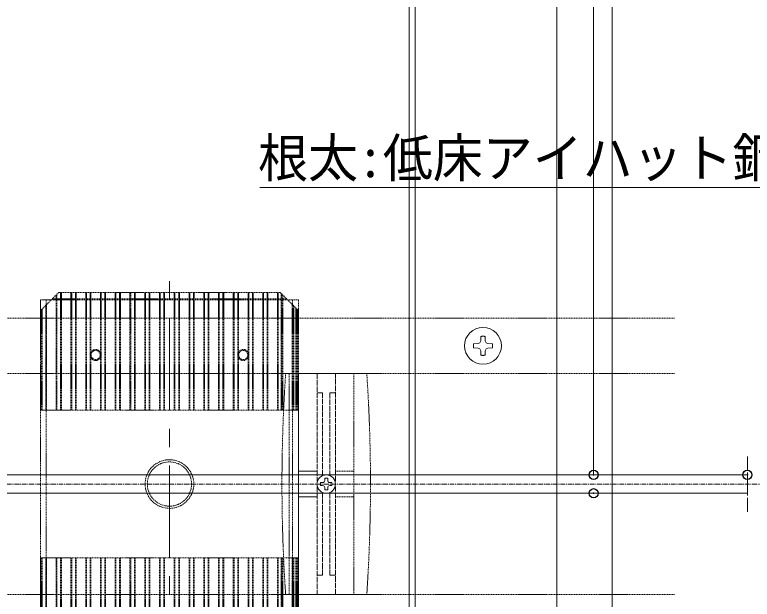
# Model space of a CAD drawing. Units: millimetres, scale not verified. Extents: x -4750 to 4750, y -3000 to 3000.
# Drawn here: x -2364.1 to -2164.2, y -1639.6 to -1481 of the extents above; entities that cross this region are included whole.
import ezdxf
from ezdxf.enums import TextEntityAlignment as Align

# ---------------------------------------------------------------- set-up
doc = ezdxf.new("R2010")
doc.units = ezdxf.units.MM
doc.header["$LTSCALE"] = 5
doc.header["$PDMODE"] = 32
doc.header["$PDSIZE"] = 2.5
for name, pattern in [('CHAIN1', [8, 5, -1, 1, -1]), ('DASHED1', [1.8, 1.2, -0.6]), ('LONG_DASHED1', [7, 6, -1])]:
    doc.linetypes.add(name, pattern=pattern)
for name, color, linetype, lineweight in [('0-0_デッキ', 7, 'Continuous', 9), ('0-1_束', 7, 'Continuous', 9), ('0-2_根太', 7, 'Continuous', 9), ('0-3_一般', 7, 'Continuous', 9), ('0-4_0', 7, 'Continuous', 9), ('0-6_文字', 7, 'Continuous', 9), ('0-7_寸法', 7, 'Continuous', 9), ('0-8_ビス', 7, 'Continuous', 9), ('0-A_WQCS', 7, 'Continuous', 9)]:
    doc.layers.add(name, color=color, linetype=linetype, lineweight=lineweight)
doc.layers.add('0-9_Defpoints', color=7, linetype='Continuous')
doc.styles.add('ＭＳ ゴシック', font='')
doc.styles.get('ＭＳ ゴシック').set_extended_font_data('MS Gothic')

# ---------------------------------------------------------------- blocks, each defined once
blk = doc.blocks.new('グループ-315-1')
at = {"layer": '0-2_根太', "linetype": 'DASHED1'}
for p, q in [((-19044, -49813.2), (-14306.3, -49813.2)), ((-19044, -50113.2), (-14306.3, -50113.2)), ((-19044, -51313.2), (-14306.3, -51313.2))]:
    blk.add_line(p, q, dxfattribs=at)
at = {"layer": '0-2_根太', "linetype": 'CHAIN1'}
blk.add_line((-19524.5, -50713.2), (-2524.5, -50713.2), dxfattribs=at)
blk = doc.blocks.new('グループ-25-1')
at = {"layer": '0-A_WQCS'}
blk.add_line((8, -19.6), (8, -31.2), dxfattribs=at)
for points in [[(-19.6, -8), (-31.2, -8), (-31.2, 8), (-19.6, 8)], [(-8, 19.6), (-8, 31.3), (8, 31.3), (8, 19.6)], [(19.6, 8), (31.3, 8), (31.3, -8), (19.6, -8)], [(8, -31.2), (-8, -31.2), (-8, -19.6)]]:
    blk.add_lwpolyline(points, dxfattribs=at)
blk.add_circle((0, 0), 50, dxfattribs=at)
for centre, start, end in [((-19.6, 19.6), 270, 0), ((19.6, 19.6), 180, 270), ((-19.6, -19.6), 0, 90), ((19.6, -19.6), 90, 180)]:
    blk.add_arc(centre, 11.6, start, end, dxfattribs=at)
blk = doc.blocks.new('グループ-26-1')
at = {"layer": '0-A_WQCS'}
blk.add_blockref('グループ-25-1', (0, 0), dxfattribs=at)
blk = doc.blocks.new('グループ-27-1')
at = {"layer": '0-A_WQCS', "linetype": 'DASHED1'}
for p, q in [((220, 600), (-220, 600)), ((-149.8, 600), (-149.8, -600)), ((149.8, -600), (149.8, 600)), ((-200, 596.7), (-200, -596.7)), ((-49.8, 70), (-149.8, 70)), ((49.8, 70), (149.8, 70)), ((-49.8, -70), (-149.8, -70)), ((49.8, -70), (149.8, -70)), ((220, -600), (-220, -600))]:
    blk.add_line(p, q, dxfattribs=at)
at = {"layer": '0-A_WQCS', "linetype": 'LONG_DASHED1'}
for p, q in [((-49.8, 600), (-49.8, 14.9)), ((49.8, 14.9), (49.8, 600)), ((-49.8, 494.2), (-20, 494.2)), ((-20, 48), (-20, 494.2)), ((20, 494.2), (20, 48)), ((20, 494.2), (49.8, 494.2)), ((-49.8, -14.9), (-49.8, -600)), ((49.8, -600), (49.8, -14.9)), ((-20, -494.2), (-20, -48)), ((20, -48), (20, -494.2)), ((-20, -494.2), (-49.8, -494.2)), ((49.8, -494.2), (20, -494.2))]:
    blk.add_line(p, q, dxfattribs=at)
at = {"layer": '0-A_WQCS'}
for p, q in [((-49.8, 600), (50.2, 600)), ((50.2, -600), (-49.8, -600))]:
    blk.add_line(p, q, dxfattribs=at)
at = {"layer": '0-A_WQCS', "linetype": 'DASHED1'}
for centre, start, end in [((8770, 0), 176.1817, 183.8183), ((-8770, 0), 0, 3.8183), ((-8770, 0), 356.1817, 0)]:
    blk.add_arc(centre, 9010, start, end, dxfattribs=at)
at = {"layer": '0-A_WQCS'}
blk.add_blockref('グループ-26-1', (0, 0), dxfattribs=at)
blk = doc.blocks.new('グループ-28-1')
at = {"layer": '0-A_WQCS'}
blk.add_blockref('グループ-27-1', (0, 0), dxfattribs=at)
blk = doc.blocks.new('WQCS2016平')
at = {"layer": '0-A_WQCS'}
blk.add_blockref('グループ-28-1', (0, 0), dxfattribs=at)
blk = doc.blocks.new('グループ-325-1')
at = {"layer": '0-1_束', "linetype": 'DASHED1'}
for p, q in [((-17744, -51113.2), (-16344, -51113.2)), ((-17744, -51653.2), (-17744, -51113.2)), ((-17738, -51113.2), (-17738, -51659.2)), ((-17734, -51113.2), (-17734, -51663.2)), ((-17714, -51683.2), (-17714, -51113.2)), ((-17710, -51687.2), (-17710, -51113.2)), ((-17658, -51739.2), (-17658, -51113.2)), ((-17654, -51113.2), (-17654, -51743.2)), ((-17634, -51753.2), (-17634, -51113.2)), ((-17630, -51753.2), (-17630, -51113.2)), ((-17578, -51753.2), (-17578, -51113.2)), ((-17574, -51753.2), (-17574, -51113.2)), ((-17554, -51753.2), (-17554, -51113.2)), ((-17550, -51753.2), (-17550, -51113.2)), ((-17498, -51753.2), (-17498, -51113.2)), ((-17494, -51753.2), (-17494, -51113.2)), ((-17474, -51753.2), (-17474, -51113.2)), ((-17470, -51753.2), (-17470, -51113.2)), ((-17418, -51753.2), (-17418, -51113.2)), ((-17414, -51753.2), (-17414, -51113.2)), ((-17394, -51753.2), (-17394, -51113.2)), ((-17390, -51753.2), (-17390, -51113.2)), ((-17338, -51753.2), (-17338, -51113.2)), ((-17334, -51753.2), (-17334, -51113.2)), ((-17314, -51753.2), (-17314, -51113.2)), ((-17310, -51753.2), (-17310, -51113.2)), ((-17258, -51753.2), (-17258, -51113.2)), ((-17254, -51113.2), (-17254, -51753.2)), ((-17234, -51753.2), (-17234, -51113.2)), ((-17230, -51753.2), (-17230, -51113.2)), ((-17178, -51753.2), (-17178, -51113.2)), ((-17174, -51753.2), (-17174, -51113.2)), ((-17154, -51753.2), (-17154, -51113.2)), ((-17150, -51753.2), (-17150, -51113.2)), ((-17098, -51753.2), (-17098, -51113.2)), ((-17094, -51753.2), (-17094, -51113.2)), ((-17074, -51753.2), (-17074, -51113.2)), ((-17070, -51753.2), (-17070, -51113.2)), ((-17018, -51753.2), (-17018, -51113.2)), ((-17014, -51753.2), (-17014, -51113.2)), ((-16994, -51753.2), (-16994, -51113.2)), ((-16990, -51753.2), (-16990, -51113.2)), ((-16938, -51753.2), (-16938, -51113.2)), ((-16934, -51753.2), (-16934, -51113.2)), ((-16914, -51753.2), (-16914, -51113.2)), ((-16910, -51753.2), (-16910, -51113.2)), ((-16858, -51753.2), (-16858, -51113.2)), ((-16854, -51753.2), (-16854, -51113.2)), ((-16834, -51753.2), (-16834, -51113.2)), ((-16830, -51753.2), (-16830, -51113.2)), ((-16778, -51753.2), (-16778, -51113.2)), ((-16774, -51753.2), (-16774, -51113.2)), ((-16754, -51753.2), (-16754, -51113.2)), ((-16750, -51753.2), (-16750, -51113.2)), ((-16698, -51753.2), (-16698, -51113.2)), ((-16694, -51753.2), (-16694, -51113.2)), ((-16674, -51753.2), (-16674, -51113.2)), ((-16670, -51753.2), (-16670, -51113.2)), ((-16618, -51753.2), (-16618, -51113.2)), ((-16614, -51753.2), (-16614, -51113.2)), ((-16594, -51753.2), (-16594, -51113.2)), ((-16590, -51753.2), (-16590, -51113.2)), ((-16538, -51753.2), (-16538, -51113.2)), ((-16534, -51753.2), (-16534, -51113.2)), ((-16514, -51753.2), (-16514, -51113.2)), ((-16510, -51753.2), (-16510, -51113.2)), ((-16458, -51753.2), (-16458, -51113.2)), ((-16454, -51753.2), (-16454, -51113.2)), ((-16438, -51747.2), (-16438, -51113.2)), ((-16434, -51113.2), (-16434, -51743.2)), ((-16430, -51113.2), (-16430, -51739.2)), ((-16378, -51113.2), (-16378, -51687.2)), ((-16374, -51113.2), (-16374, -51683.2)), ((-16370, -51113.2), (-16370, -51679.2)), ((-16358, -51113.2), (-16358, -51667.2)), ((-16354, -51113.2), (-16354, -51663.2)), ((-16350, -51113.2), (-16350, -51659.2)), ((-16344, -51113.2), (-16344, -51653.2)), ((-17644, -51753.2), (-17744, -51653.2)), ((-16344, -51653.2), (-16444, -51753.2)), ((-17679.1, -51718.2), (-16409, -51718.2)), ((-16444, -51753.2), (-17644, -51753.2))]:
    blk.add_line(p, q, dxfattribs=at)
for centre in [(-17444, -51413.2), (-16644, -51413.2)]:
    blk.add_circle(centre, 25, dxfattribs=at)
blk = doc.blocks.new('グループ-326-1')
at = {"layer": '0-1_束', "linetype": 'DASHED1'}
for p, q in [((-17644, -49673.2), (-17744, -49773.2)), ((-17658, -49687.2), (-17658, -50313.2)), ((-17654, -50313.2), (-17654, -49683.2)), ((-16444, -49673.2), (-17644, -49673.2)), ((-17634, -49673.2), (-17634, -50313.2)), ((-17630, -49673.2), (-17630, -50313.2)), ((-17578, -49673.2), (-17578, -50313.2)), ((-17574, -49673.2), (-17574, -50313.2)), ((-17554, -49673.2), (-17554, -50313.2)), ((-17550, -49673.2), (-17550, -50313.2)), ((-17498, -49673.2), (-17498, -50313.2)), ((-17494, -49673.2), (-17494, -50313.2)), ((-17474, -49673.2), (-17474, -50313.2)), ((-17470, -49673.2), (-17470, -50313.2)), ((-17418, -49673.2), (-17418, -50313.2)), ((-17414, -49673.2), (-17414, -50313.2)), ((-17394, -49673.2), (-17394, -50313.2)), ((-17390, -49673.2), (-17390, -50313.2)), ((-17338, -49673.2), (-17338, -50313.2)), ((-17334, -49673.2), (-17334, -50313.2)), ((-17314, -49673.2), (-17314, -50313.2)), ((-17310, -49673.2), (-17310, -50313.2)), ((-17258, -49673.2), (-17258, -50313.2)), ((-17254, -50313.2), (-17254, -49673.2)), ((-17234, -49673.2), (-17234, -50313.2)), ((-17230, -49673.2), (-17230, -50313.2)), ((-17178, -49673.2), (-17178, -50313.2)), ((-17174, -49673.2), (-17174, -50313.2)), ((-17154, -49673.2), (-17154, -50313.2)), ((-17150, -49673.2), (-17150, -50313.2)), ((-17098, -49673.2), (-17098, -50313.2)), ((-17094, -49673.2), (-17094, -50313.2)), ((-17074, -49673.2), (-17074, -50313.2)), ((-17070, -49673.2), (-17070, -50313.2)), ((-17018, -49673.2), (-17018, -50313.2)), ((-17014, -49673.2), (-17014, -50313.2)), ((-16994, -49673.2), (-16994, -50313.2)), ((-16990, -49673.2), (-16990, -50313.2)), ((-16938, -49673.2), (-16938, -50313.2)), ((-16934, -49673.2), (-16934, -50313.2)), ((-16914, -49673.2), (-16914, -50313.2)), ((-16910, -49673.2), (-16910, -50313.2)), ((-16858, -49673.2), (-16858, -50313.2)), ((-16854, -49673.2), (-16854, -50313.2)), ((-16834, -49673.2), (-16834, -50313.2)), ((-16830, -49673.2), (-16830, -50313.2)), ((-16778, -49673.2), (-16778, -50313.2)), ((-16774, -49673.2), (-16774, -50313.2)), ((-16754, -49673.2), (-16754, -50313.2)), ((-16750, -49673.2), (-16750, -50313.2)), ((-16698, -49673.2), (-16698, -50313.2)), ((-16694, -49673.2), (-16694, -50313.2)), ((-16674, -49673.2), (-16674, -50313.2)), ((-16670, -49673.2), (-16670, -50313.2)), ((-16618, -49673.2), (-16618, -50313.2)), ((-16614, -49673.2), (-16614, -50313.2)), ((-16594, -49673.2), (-16594, -50313.2)), ((-16590, -49673.2), (-16590, -50313.2)), ((-16538, -49673.2), (-16538, -50313.2)), ((-16534, -49673.2), (-16534, -50313.2)), ((-16514, -49673.2), (-16514, -50313.2)), ((-16510, -49673.2), (-16510, -50313.2)), ((-16458, -49673.2), (-16458, -50313.2)), ((-16454, -49673.2), (-16454, -50313.2)), ((-16344, -49773.2), (-16444, -49673.2)), ((-16438, -49679.2), (-16438, -50313.2)), ((-16434, -50313.2), (-16434, -49683.2)), ((-16430, -50313.2), (-16430, -49687.2)), ((-17714, -49743.2), (-17714, -50313.2)), ((-17710, -49739.2), (-17710, -50313.2)), ((-17679.1, -49708.3), (-16409, -49708.3)), ((-16378, -50313.2), (-16378, -49739.2)), ((-16374, -50313.2), (-16374, -49743.2)), ((-17744, -49773.2), (-17744, -50313.2)), ((-17738, -50313.2), (-17738, -49767.2)), ((-17734, -50313.2), (-17734, -49763.2)), ((-16370, -50313.2), (-16370, -49747.2)), ((-16358, -50313.2), (-16358, -49759.2)), ((-16354, -50313.2), (-16354, -49763.2)), ((-16350, -50313.2), (-16350, -49767.2)), ((-16344, -50313.2), (-16344, -49773.2)), ((-17744, -50313.2), (-16344, -50313.2))]:
    blk.add_line(p, q, dxfattribs=at)
for centre in [(-17444, -50013.2), (-16644, -50013.2)]:
    blk.add_circle(centre, 25, dxfattribs=at)
blk = doc.blocks.new('グループ-327-1')
at = {"layer": '0-1_束', "linetype": 'DASHED1'}
for p, q in [((-17712, -49713.2), (-17712, -51713.2)), ((-16404, -49713.2), (-17684, -49713.2)), ((-16376, -49713.2), (-16376, -51713.2))]:
    blk.add_line(p, q, dxfattribs=at)
blk.add_lwpolyline([(-16404, -49713.2), (-16344, -49713.2), (-16344, -51713.2), (-16404, -51713.2), (-17684, -51713.2), (-17744, -51713.2), (-17744, -49713.2), (-17684, -49713.2)], dxfattribs=at)
for centre, radius in [((-17444, -50013.2), 30), ((-16644, -50013.2), 30), ((-17044, -50713.2), 132), ((-17044, -50713.2), 132), ((-17044, -50713.2), 120), ((-17444, -51413.2), 30), ((-16644, -51413.2), 30)]:
    blk.add_circle(centre, radius, dxfattribs=at)
at = {"layer": '0-1_束'}
for name in ['グループ-326-1', 'グループ-325-1']:
    blk.add_blockref(name, (0, 0), dxfattribs=at)
blk = doc.blocks.new('グループ-391-1')
at = {"layer": '0-8_ビス', "color": 134}
for p, q in [((-15356, -49936.4), (-15360.7, -49946.6)), ((-15332.1, -49936.4), (-15332.4, -49912.6)), ((-15332.1, -49936.4), (-15327.4, -49946.6)), ((-15370.8, -49951.3), (-15394.6, -49951.7)), ((-15370.8, -49951.3), (-15360.7, -49946.6)), ((-15370.8, -49975.2), (-15360.7, -49979.9)), ((-15356, -49990), (-15360.7, -49979.9)), ((-15332.1, -49990), (-15327.4, -49979.9)), ((-15317.2, -49951.3), (-15327.4, -49946.6)), ((-15317.2, -49975.2), (-15327.4, -49979.9)), ((-15317.2, -49975.2), (-15293.4, -49974.8)), ((-15356, -49990), (-15355.6, -50013.8))]:
    blk.add_line(p, q, dxfattribs=at)
for points in [[(-15356, -49936.4), (-15355.6, -49912.6), (-15354.8, -49912.4), (-15354.1, -49912.3), (-15353.3, -49912.1), (-15352.5, -49912), (-15351.7, -49911.9), (-15351, -49911.8), (-15350.2, -49911.7), (-15349.4, -49911.6), (-15348.7, -49911.5), (-15347.9, -49911.4), (-15347.1, -49911.4), (-15346.3, -49911.3), (-15345.6, -49911.3), (-15344.8, -49911.3), (-15344, -49911.3), (-15343.2, -49911.3), (-15342.5, -49911.3), (-15341.7, -49911.3), (-15340.9, -49911.4), (-15340.2, -49911.4), (-15339.4, -49911.5), (-15338.6, -49911.6), (-15337.8, -49911.7), (-15337.1, -49911.8), (-15336.3, -49911.9), (-15335.5, -49912), (-15334.8, -49912.1), (-15334, -49912.3), (-15333.2, -49912.4), (-15332.4, -49912.6)], [(-15370.8, -49975.2), (-15394.6, -49974.8), (-15394.8, -49974), (-15395, -49973.3), (-15395.1, -49972.5), (-15395.3, -49971.7), (-15395.4, -49970.9), (-15395.5, -49970.2), (-15395.6, -49969.4), (-15395.7, -49968.6), (-15395.8, -49967.9), (-15395.8, -49967.1), (-15395.9, -49966.3), (-15395.9, -49965.5), (-15395.9, -49964.8), (-15396, -49964), (-15396, -49963.2), (-15396, -49962.5), (-15395.9, -49961.7), (-15395.9, -49960.9), (-15395.9, -49960.1), (-15395.8, -49959.4), (-15395.8, -49958.6), (-15395.7, -49957.8), (-15395.6, -49957.1), (-15395.5, -49956.3), (-15395.4, -49955.5), (-15395.3, -49954.7), (-15395.1, -49954), (-15395, -49953.2), (-15394.8, -49952.4), (-15394.6, -49951.7)], [(-15317.2, -49951.3), (-15293.4, -49951.7), (-15293.2, -49952.4), (-15293.1, -49953.2), (-15292.9, -49954), (-15292.8, -49954.7), (-15292.7, -49955.5), (-15292.6, -49956.3), (-15292.5, -49957.1), (-15292.4, -49957.8), (-15292.3, -49958.6), (-15292.2, -49959.4), (-15292.2, -49960.1), (-15292.1, -49960.9), (-15292.1, -49961.7), (-15292.1, -49962.5), (-15292.1, -49963.2), (-15292.1, -49964), (-15292.1, -49964.8), (-15292.1, -49965.5), (-15292.2, -49966.3), (-15292.2, -49967.1), (-15292.3, -49967.9), (-15292.4, -49968.6), (-15292.5, -49969.4), (-15292.6, -49970.2), (-15292.7, -49970.9), (-15292.8, -49971.7), (-15292.9, -49972.5), (-15293.1, -49973.3), (-15293.2, -49974), (-15293.4, -49974.8)], [(-15332.1, -49990), (-15332.4, -50013.8), (-15333.2, -50014), (-15334, -50014.2), (-15334.8, -50014.3), (-15335.5, -50014.5), (-15336.3, -50014.6), (-15337.1, -50014.7), (-15337.8, -50014.8), (-15338.6, -50014.9), (-15339.4, -50015), (-15340.2, -50015), (-15340.9, -50015.1), (-15341.7, -50015.1), (-15342.5, -50015.1), (-15343.2, -50015.2), (-15344, -50015.2), (-15344.8, -50015.2), (-15345.6, -50015.1), (-15346.3, -50015.1), (-15347.1, -50015.1), (-15347.9, -50015), (-15348.7, -50015), (-15349.4, -50014.9), (-15350.2, -50014.8), (-15351, -50014.7), (-15351.7, -50014.6), (-15352.5, -50014.5), (-15353.3, -50014.3), (-15354.1, -50014.2), (-15354.8, -50014), (-15355.6, -50013.8)]]:
    blk.add_lwpolyline(points, dxfattribs=at)
blk.add_circle((-15344, -49963.2), 100, dxfattribs=at)
blk = doc.blocks.new('_DOT')
at = {"layer": '0-4_0'}
for p, q in [((-10, 0), (-20, 0)), ((-5, 0), (5, 0))]:
    blk.add_line(p, q, dxfattribs=at)
blk = doc.blocks.new('グループ-447-1')
at = {"layer": '0-0_デッキ'}
for p, q in [((-14744, -50663.2), (-14744, -41013.2)), ((-14644, -52313.2), (-14644, -41013.2)), ((-19144, -50663.2), (-14744, -50663.2)), ((-14744, -50763.2), (-19144, -50763.2))]:
    blk.add_line(p, q, dxfattribs=at)
at = {"layer": '0-7_寸法'}
for p, q in [((-13910.7, -50613.2), (-13910.7, -50563.1)), ((-14644, -50663.2), (-13910.7, -50663.2)), ((-13910.7, -50763.2), (-13910.7, -50663.2)), ((-14644, -50763.2), (-13910.7, -50763.2)), ((-13910.7, -50813.3), (-13910.7, -50863.4))]:
    blk.add_line(p, q, dxfattribs=at)
at = {"layer": '0-9_Defpoints'}
for p in [(-14744, -50663.2), (-13910.7, -50663.2), (-14744, -50763.2)]:
    blk.add_point(p, dxfattribs=at)
at = {"layer": '0-7_寸法', "xscale": 2.503723, "yscale": 2.503723}
for p, rotation in [((-13910.7, -50663.2), 270), ((-13910.7, -50763.2), 90)]:
    blk.add_blockref('_DOT', p, dxfattribs=dict(at, rotation=rotation))

msp = doc.modelspace()

# ---------------------------------------------------------------- linework, layer by layer
at = {"layer": '0-0_デッキ'}
for p, q in [((-2185.315, -1605.845), (-2277.203, -1605.845)), ((-2185.315, -1605.845), (-2277.203, -1605.845)), ((-2185.315, -1605.845), (-2277.203, -1605.845)), ((-2282.201, -1608.401), (-2282.201, -1608.289)), ((-2282.201, -1608.401), (-2282.201, -1608.289)), ((-2282.201, -1608.401), (-2282.201, -1608.289)), ((-2277.203, -1610.845), (-2185.315, -1610.845)), ((-2277.203, -1610.845), (-2185.315, -1610.845)), ((-2277.203, -1610.845), (-2185.315, -1610.845))]:
    msp.add_line(p, q, dxfattribs=at)
at = {"layer": '0-0_デッキ', "color": 134}
for points in [[(-2257.201, -1128.345), (-2217.201, -1128.345), (-2217.201, -1678.345), (-2257.201, -1678.345)], [(-2257.201, -1128.345), (-2255.601, -1128.345), (-2255.601, -1678.345), (-2257.201, -1678.345)]]:
    msp.add_lwpolyline(points, close=True, dxfattribs=at)
at = {"layer": '0-3_一般', "linetype": 'CHAIN1'}
msp.add_line((-2322.201, -1668.345), (-2322.201, -1548.345), dxfattribs=at)
at = {"layer": '0-6_文字'}
for p in [(-2131.783, -1527.918), (-2112.62, -1527.918)]:
    msp.add_line(p, (-2297.726, -1527.918), dxfattribs=at)

# ---------------------------------------------------------------- block references
at = {"layer": '0-1_束', "xscale": 0.05, "yscale": 0.05}
msp.add_blockref('グループ-327-1', (-1470, 927.316), dxfattribs=at)
at = {"layer": '0-2_根太', "xscale": 0.05, "yscale": 0.05}
msp.add_blockref('グループ-315-1', (-1470, 927.316), dxfattribs=at)
at = {"layer": '0-8_ビス', "xscale": 0.05, "yscale": 0.05}
for name in ['グループ-447-1', 'グループ-391-1']:
    msp.add_blockref(name, (-1470, 927.316), dxfattribs=at)
at = {"layer": '0-A_WQCS', "xscale": 0.05, "yscale": 0.05}
msp.add_blockref('WQCS2016平', (-2279.702, -1608.345), dxfattribs=at)

# ---------------------------------------------------------------- texts
at = {"layer": '0-6_文字', "style": 'ＭＳ ゴシック', "width": 0.95}
msp.add_text('根太:低床アイハット鋼(高耐食めっき鋼板)', height=10.45, dxfattribs=at).set_placement((-2298.167, -1528.256), align=Align.BOTTOM_LEFT)

doc.saveas('drawing.dxf')
